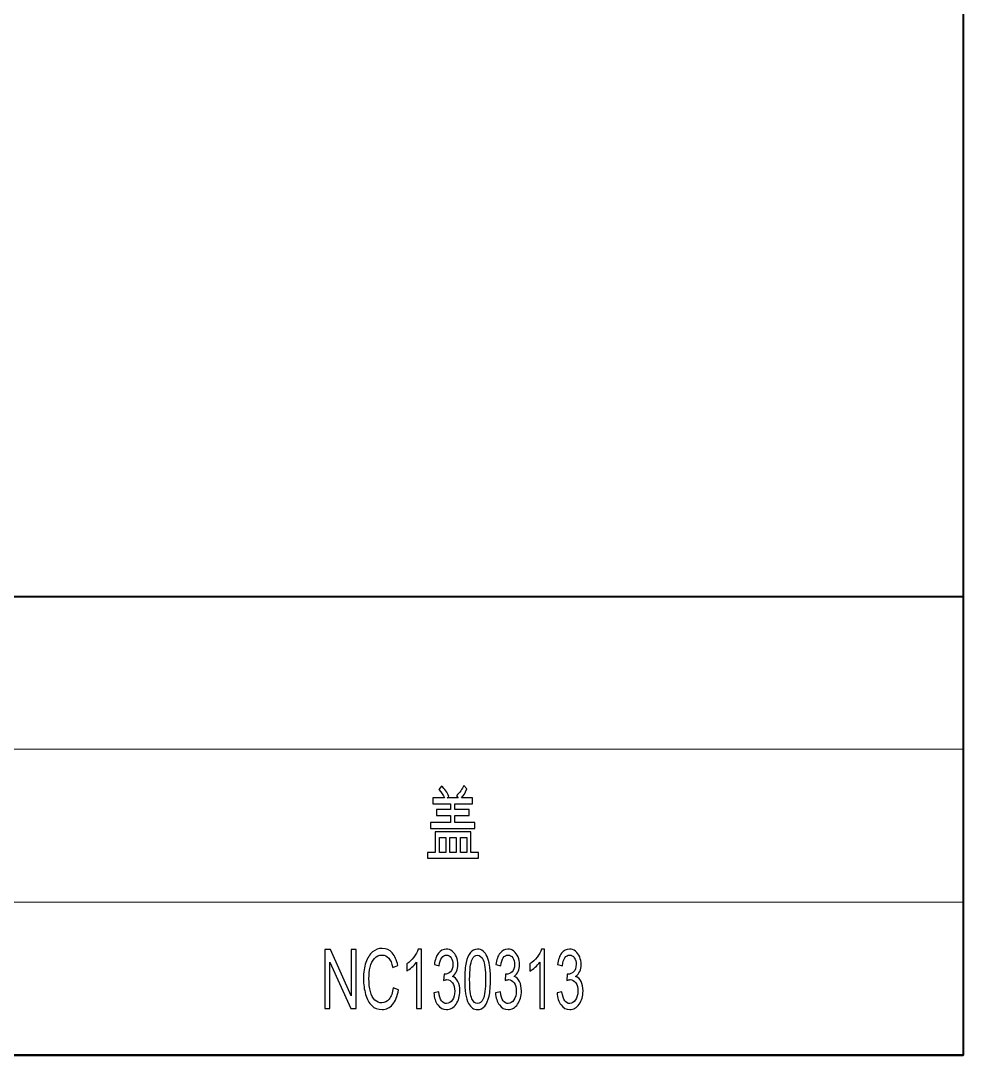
# Model space of a CAD drawing. Header units: millimetres. Extents: x -642 to 642, y -227 to 305.
# Drawn here: x 355.33 to 399.67, y -213.15 to -164.46 of the extents above; entities that cross this region are included whole.
import ezdxf

# ---------------------------------------------------------------- set-up
doc = ezdxf.new("R2010")
doc.units = ezdxf.units.MM
doc.header["$MEASUREMENT"] = 0
doc.layers.add('layer 1', color=7, linetype='Continuous')

msp = doc.modelspace()

# ---------------------------------------------------------------- linework, layer by layer
at = {"layer": 'layer 1', "lineweight": 40}
msp.add_open_spline([(399.6741, 63.8482), (399.6741, 63.8482), (209.6741, 63.8482), (209.6741, 63.8482), (209.6741, 63.8482), (209.6741, -213.1518), (209.6741, -213.1518), (209.6741, -213.1518), (399.6741, -213.1518), (399.6741, -213.1518), (399.6741, -213.1518), (399.6741, 63.8482), (399.6741, 63.8482)], degree=3, knots=[0, 0, 0, 0, 0.25, 0.25, 0.25, 0.5, 0.5, 0.5, 0.75, 0.75, 0.75, 1, 1, 1, 1], dxfattribs=at)
for points in [[(255.6741, -191.5518), (255.6741, -191.5518), (399.6741, -191.5518), (399.6741, -191.5518)], [(399.6741, -191.5518), (399.6741, -191.5518), (399.6741, -213.1518), (399.6741, -213.1518)], [(255.6741, -213.1518), (255.6741, -213.1518), (399.6741, -213.1518), (399.6741, -213.1518)]]:
    msp.add_open_spline(points, degree=3, dxfattribs=at)
at = {"layer": 'layer 1', "lineweight": 9}
for points in [[(255.6741, -198.7518), (255.6741, -198.7518), (399.6741, -198.7518), (399.6741, -198.7518)], [(255.6741, -205.9518), (255.6741, -205.9518), (399.6741, -205.9518), (399.6741, -205.9518)]]:
    msp.add_open_spline(points, degree=3, dxfattribs=at)
at = {"layer": 'layer 1'}
for points, knots in [([(376.7007, -202.4717), (376.7007, -202.4717), (374.6132, -202.4717), (374.6132, -202.4717), (374.6132, -202.4717), (374.6132, -202.1891), (374.6132, -202.1891), (374.6132, -202.1891), (375.5568, -202.1891), (375.5568, -202.1891), (375.5568, -202.1891), (375.5568, -201.8586), (375.5568, -201.8586), (375.5568, -201.8586), (374.8842, -201.8586), (374.8842, -201.8586), (374.8842, -201.8586), (374.8842, -201.5889), (374.8842, -201.5889), (374.8842, -201.5889), (375.5568, -201.5889), (375.5568, -201.5889), (375.5568, -201.5889), (375.5568, -201.3212), (375.5568, -201.3212), (375.5568, -201.3212), (374.7226, -201.3212), (374.7226, -201.3212), (374.7226, -201.3212), (374.7226, -201.0361), (374.7226, -201.0361), (374.7226, -201.0361), (375.2594, -201.0361), (375.2594, -201.0361), (375.216, -200.9148), (375.1304, -200.7859), (375.0023, -200.6491), (375.0023, -200.6491), (375.1321, -200.478), (375.1321, -200.478), (375.2797, -200.6186), (375.3935, -200.782), (375.473, -200.968), (375.473, -200.968), (375.3979, -201.0328), (375.3979, -201.0328), (375.3979, -201.0328), (375.3979, -201.0361), (375.3979, -201.0361), (375.3979, -201.0361), (375.9081, -201.0361), (375.9081, -201.0361), (375.9081, -201.0361), (375.8278, -200.9356), (375.8278, -200.9356), (375.9893, -200.7865), (376.1027, -200.6271), (376.1691, -200.4573), (376.1691, -200.4573), (376.3176, -200.6128), (376.3176, -200.6128), (376.2473, -200.8027), (376.1622, -200.9427), (376.0623, -201.0328), (376.0623, -201.0328), (376.0623, -201.0361), (376.0623, -201.0361), (376.0623, -201.0361), (376.5886, -201.0361), (376.5886, -201.0361), (376.5886, -201.0361), (376.5886, -201.3212), (376.5886, -201.3212), (376.5886, -201.3212), (375.7544, -201.3212), (375.7544, -201.3212), (375.7544, -201.3212), (375.7544, -201.5889), (375.7544, -201.5889), (375.7544, -201.5889), (376.4297, -201.5889), (376.4297, -201.5889), (376.4297, -201.5889), (376.4297, -201.8586), (376.4297, -201.8586), (376.4297, -201.8586), (375.7544, -201.8586), (375.7544, -201.8586), (375.7544, -201.8586), (375.7544, -202.1891), (375.7544, -202.1891), (375.7544, -202.1891), (376.7007, -202.1891), (376.7007, -202.1891), (376.7007, -202.1891), (376.7007, -202.4717), (376.7007, -202.4717)], [0, 0, 0, 0, 0.03125, 0.03125, 0.03125, 0.0625, 0.0625, 0.0625, 0.09375, 0.09375, 0.09375, 0.125, 0.125, 0.125, 0.15625, 0.15625, 0.15625, 0.1875, 0.1875, 0.1875, 0.21875, 0.21875, 0.21875, 0.25, 0.25, 0.25, 0.28125, 0.28125, 0.28125, 0.3125, 0.3125, 0.3125, 0.34375, 0.34375, 0.34375, 0.375, 0.375, 0.375, 0.40625, 0.40625, 0.40625, 0.4375, 0.4375, 0.4375, 0.46875, 0.46875, 0.46875, 0.5, 0.5, 0.5, 0.53125, 0.53125, 0.53125, 0.5625, 0.5625, 0.5625, 0.59375, 0.59375, 0.59375, 0.625, 0.625, 0.625, 0.65625, 0.65625, 0.65625, 0.6875, 0.6875, 0.6875, 0.71875, 0.71875, 0.71875, 0.75, 0.75, 0.75, 0.78125, 0.78125, 0.78125, 0.8125, 0.8125, 0.8125, 0.84375, 0.84375, 0.84375, 0.875, 0.875, 0.875, 0.90625, 0.90625, 0.90625, 0.9375, 0.9375, 0.9375, 0.96875, 0.96875, 0.96875, 1, 1, 1, 1]), ([(376.87, -203.8769), (376.87, -203.8769), (374.4729, -203.8769), (374.4729, -203.8769), (374.4729, -203.8769), (374.4729, -203.6073), (374.4729, -203.6073), (374.4729, -203.6073), (374.832, -203.6073), (374.832, -203.6073), (374.832, -203.6073), (374.832, -202.6389), (374.832, -202.6389), (374.832, -202.6389), (376.5126, -202.6389), (376.5126, -202.6389), (376.5126, -202.6389), (376.5126, -203.6073), (376.5126, -203.6073), (376.5126, -203.6073), (376.87, -203.6073), (376.87, -203.6073), (376.87, -203.6073), (376.87, -203.8769), (376.87, -203.8769)], [0, 0, 0, 0, 0.125, 0.125, 0.125, 0.25, 0.25, 0.25, 0.375, 0.375, 0.375, 0.5, 0.5, 0.5, 0.625, 0.625, 0.625, 0.75, 0.75, 0.75, 0.875, 0.875, 0.875, 1, 1, 1, 1]), ([(375.3357, -203.6073), (375.3357, -203.6073), (375.3357, -202.9086), (375.3357, -202.9086), (375.3357, -202.9086), (375.0305, -202.9086), (375.0305, -202.9086), (375.0305, -202.9086), (375.0305, -203.6073), (375.0305, -203.6073), (375.0305, -203.6073), (375.3357, -203.6073), (375.3357, -203.6073)], [0, 0, 0, 0, 0.25, 0.25, 0.25, 0.5, 0.5, 0.5, 0.75, 0.75, 0.75, 1, 1, 1, 1]), ([(375.823, -203.6073), (375.823, -203.6073), (375.823, -202.9086), (375.823, -202.9086), (375.823, -202.9086), (375.5225, -202.9086), (375.5225, -202.9086), (375.5225, -202.9086), (375.5225, -203.6073), (375.5225, -203.6073), (375.5225, -203.6073), (375.823, -203.6073), (375.823, -203.6073)], [0, 0, 0, 0, 0.25, 0.25, 0.25, 0.5, 0.5, 0.5, 0.75, 0.75, 0.75, 1, 1, 1, 1]), ([(376.3155, -203.6073), (376.3155, -203.6073), (376.3155, -202.9086), (376.3155, -202.9086), (376.3155, -202.9086), (376.0202, -202.9086), (376.0202, -202.9086), (376.0202, -202.9086), (376.0202, -203.6073), (376.0202, -203.6073), (376.0202, -203.6073), (376.3155, -203.6073), (376.3155, -203.6073)], [0, 0, 0, 0, 0.25, 0.25, 0.25, 0.5, 0.5, 0.5, 0.75, 0.75, 0.75, 1, 1, 1, 1]), ([(369.6431, -210.9518), (369.6431, -210.9518), (369.6431, -208.1673), (369.6431, -208.1673), (369.6431, -208.1673), (369.8967, -208.1673), (369.8967, -208.1673), (369.8967, -208.1673), (370.8755, -210.3529), (370.8755, -210.3529), (370.8755, -210.3529), (370.8755, -208.1673), (370.8755, -208.1673), (370.8755, -208.1673), (371.1126, -208.1673), (371.1126, -208.1673), (371.1126, -208.1673), (371.1126, -210.9518), (371.1126, -210.9518), (371.1126, -210.9518), (370.859, -210.9518), (370.859, -210.9518), (370.859, -210.9518), (369.8801, -208.7662), (369.8801, -208.7662), (369.8801, -208.7662), (369.8801, -210.9518), (369.8801, -210.9518), (369.8801, -210.9518), (369.6431, -210.9518), (369.6431, -210.9518)], [0, 0, 0, 0, 0.1, 0.1, 0.1, 0.2, 0.2, 0.2, 0.3, 0.3, 0.3, 0.4, 0.4, 0.4, 0.5, 0.5, 0.5, 0.6, 0.6, 0.6, 0.7, 0.7, 0.7, 0.8, 0.8, 0.8, 0.9, 0.9, 0.9, 1, 1, 1, 1]), ([(372.8561, -209.975), (372.8561, -209.975), (373.1036, -210.0684), (373.1036, -210.0684), (373.052, -210.3711), (372.9591, -210.6012), (372.8249, -210.7599), (372.6907, -210.9187), (372.5265, -210.9985), (372.3324, -210.9985), (372.1318, -210.9985), (371.9685, -210.9375), (371.8426, -210.815), (371.7166, -210.6932), (371.6211, -210.5162), (371.5555, -210.2849), (371.4899, -210.0528), (371.4569, -209.8046), (371.4569, -209.5388), (371.4569, -209.2491), (371.4938, -208.9963), (371.5681, -208.7805), (371.6424, -208.5647), (371.7479, -208.4007), (371.8847, -208.2886), (372.0215, -208.1764), (372.1721, -208.1207), (372.3363, -208.1207), (372.5231, -208.1207), (372.6798, -208.1913), (372.8066, -208.3333), (372.9339, -208.4752), (373.0224, -208.6742), (373.0724, -208.9309), (373.0724, -208.9309), (372.8301, -209.0164), (372.8301, -209.0164), (372.7871, -208.8142), (372.7241, -208.6664), (372.642, -208.5744), (372.5599, -208.4817), (372.4566, -208.4357), (372.332, -208.4357), (372.1891, -208.4357), (372.0692, -208.4869), (371.9733, -208.5893), (371.8773, -208.6917), (371.8095, -208.8298), (371.7709, -209.0022), (371.7318, -209.1752), (371.7123, -209.3535), (371.7123, -209.5369), (371.7123, -209.7735), (371.7353, -209.9802), (371.7813, -210.1565), (371.8274, -210.3335), (371.899, -210.465), (371.9963, -210.5525), (372.0936, -210.64), (372.1987, -210.6835), (372.312, -210.6835), (372.4501, -210.6835), (372.5665, -210.6238), (372.662, -210.5052), (372.7576, -210.386), (372.8222, -210.2097), (372.8561, -209.975)], [0, 0, 0, 0, 0.0454545, 0.0454545, 0.0454545, 0.0909091, 0.0909091, 0.0909091, 0.1363636, 0.1363636, 0.1363636, 0.1818182, 0.1818182, 0.1818182, 0.2272727, 0.2272727, 0.2272727, 0.2727273, 0.2727273, 0.2727273, 0.3181818, 0.3181818, 0.3181818, 0.3636364, 0.3636364, 0.3636364, 0.4090909, 0.4090909, 0.4090909, 0.4545455, 0.4545455, 0.4545455, 0.5, 0.5, 0.5, 0.5454545, 0.5454545, 0.5454545, 0.5909091, 0.5909091, 0.5909091, 0.6363636, 0.6363636, 0.6363636, 0.6818182, 0.6818182, 0.6818182, 0.7272727, 0.7272727, 0.7272727, 0.7727273, 0.7727273, 0.7727273, 0.8181818, 0.8181818, 0.8181818, 0.8636364, 0.8636364, 0.8636364, 0.9090909, 0.9090909, 0.9090909, 0.9545455, 0.9545455, 0.9545455, 1, 1, 1, 1]), ([(374.1776, -210.9518), (374.1776, -210.9518), (373.9482, -210.9518), (373.9482, -210.9518), (373.9482, -210.9518), (373.9482, -208.7727), (373.9482, -208.7727), (373.8931, -208.8518), (373.8206, -208.9302), (373.7312, -209.0086), (373.6417, -209.0871), (373.5609, -209.1461), (373.4897, -209.1849), (373.4897, -209.1849), (373.4897, -208.8544), (373.4897, -208.8544), (373.6178, -208.7649), (373.7298, -208.6561), (373.8258, -208.5277), (373.9218, -208.4), (373.99, -208.2762), (374.0299, -208.1557), (374.0299, -208.1557), (374.1776, -208.1557), (374.1776, -208.1557), (374.1776, -208.1557), (374.1776, -210.9518), (374.1776, -210.9518)], [0, 0, 0, 0, 0.1111111, 0.1111111, 0.1111111, 0.2222222, 0.2222222, 0.2222222, 0.3333333, 0.3333333, 0.3333333, 0.4444444, 0.4444444, 0.4444444, 0.5555556, 0.5555556, 0.5555556, 0.6666667, 0.6666667, 0.6666667, 0.7777778, 0.7777778, 0.7777778, 0.8888889, 0.8888889, 0.8888889, 1, 1, 1, 1]), ([(374.7669, -210.2129), (374.7669, -210.2129), (374.9962, -210.1662), (374.9962, -210.1662), (375.0227, -210.3607), (375.0669, -210.5007), (375.1299, -210.5862), (375.1929, -210.6718), (375.2702, -210.7146), (375.3618, -210.7146), (375.4704, -210.7146), (375.562, -210.6588), (375.6358, -210.5474), (375.7097, -210.4359), (375.7466, -210.2978), (375.7466, -210.1332), (375.7466, -209.9763), (375.7123, -209.8467), (375.6432, -209.7443), (375.5746, -209.6425), (375.4873, -209.5913), (375.3809, -209.5913), (375.3375, -209.5913), (375.2836, -209.6043), (375.219, -209.6296), (375.219, -209.6296), (375.2446, -209.3301), (375.2446, -209.3301), (375.2598, -209.3327), (375.2724, -209.334), (375.2815, -209.334), (375.3796, -209.334), (375.4673, -209.2958), (375.5459, -209.2199), (375.6241, -209.1441), (375.6632, -209.0274), (375.6632, -208.8699), (375.6632, -208.7448), (375.6345, -208.6411), (375.5776, -208.5588), (375.5207, -208.4765), (375.4474, -208.4357), (375.3575, -208.4357), (375.268, -208.4357), (375.1938, -208.4778), (375.1343, -208.5621), (375.0748, -208.6463), (375.0365, -208.7727), (375.0196, -208.9412), (375.0196, -208.9412), (374.7903, -208.879), (374.7903, -208.879), (374.8186, -208.6496), (374.882, -208.4713), (374.9814, -208.3449), (375.0804, -208.2186), (375.2042, -208.1557), (375.3518, -208.1557), (375.4535, -208.1557), (375.5473, -208.1881), (375.6328, -208.2536), (375.7188, -208.3184), (375.7843, -208.4072), (375.8295, -208.5193), (375.8751, -208.6321), (375.8977, -208.7513), (375.8977, -208.8777), (375.8977, -208.9976), (375.876, -209.1065), (375.833, -209.205), (375.7895, -209.3036), (375.7253, -209.382), (375.6406, -209.4403), (375.7509, -209.4779), (375.8364, -209.557), (375.8977, -209.6769), (375.9585, -209.7961), (375.9889, -209.9465), (375.9889, -210.1261), (375.9889, -210.3691), (375.9294, -210.5759), (375.8108, -210.745), (375.6919, -210.9142), (375.5416, -210.9985), (375.3601, -210.9985), (375.1964, -210.9985), (375.0604, -210.9252), (374.9523, -210.7794), (374.8438, -210.6336), (374.7821, -210.4449), (374.7669, -210.2129)], [0, 0, 0, 0, 0.0333333, 0.0333333, 0.0333333, 0.0666667, 0.0666667, 0.0666667, 0.1, 0.1, 0.1, 0.1333333, 0.1333333, 0.1333333, 0.1666667, 0.1666667, 0.1666667, 0.2, 0.2, 0.2, 0.2333333, 0.2333333, 0.2333333, 0.2666667, 0.2666667, 0.2666667, 0.3, 0.3, 0.3, 0.3333333, 0.3333333, 0.3333333, 0.3666667, 0.3666667, 0.3666667, 0.4, 0.4, 0.4, 0.4333333, 0.4333333, 0.4333333, 0.4666667, 0.4666667, 0.4666667, 0.5, 0.5, 0.5, 0.5333333, 0.5333333, 0.5333333, 0.5666667, 0.5666667, 0.5666667, 0.6, 0.6, 0.6, 0.6333333, 0.6333333, 0.6333333, 0.6666667, 0.6666667, 0.6666667, 0.7, 0.7, 0.7, 0.7333333, 0.7333333, 0.7333333, 0.7666667, 0.7666667, 0.7666667, 0.8, 0.8, 0.8, 0.8333333, 0.8333333, 0.8333333, 0.8666667, 0.8666667, 0.8666667, 0.9, 0.9, 0.9, 0.9333333, 0.9333333, 0.9333333, 0.9666667, 0.9666667, 0.9666667, 1, 1, 1, 1]), ([(376.216, -209.5777), (376.216, -209.2491), (376.2386, -208.9834), (376.2837, -208.7824), (376.3294, -208.5809), (376.3967, -208.426), (376.4861, -208.3177), (376.5752, -208.2095), (376.6876, -208.1557), (376.8231, -208.1557), (376.923, -208.1557), (377.0107, -208.1855), (377.0867, -208.2458), (377.1623, -208.3061), (377.2248, -208.3929), (377.2735, -208.5063), (377.3221, -208.6191), (377.3603, -208.7572), (377.3881, -208.9198), (377.4163, -209.0825), (377.4302, -209.3023), (377.4302, -209.5777), (377.4302, -209.9044), (377.4077, -210.1688), (377.3629, -210.3698), (377.3181, -210.5713), (377.2509, -210.7262), (377.1614, -210.8351), (377.0724, -210.944), (376.9595, -210.9985), (376.8231, -210.9985), (376.6438, -210.9985), (376.5026, -210.9032), (376.4001, -210.712), (376.2772, -210.4787), (376.216, -210.1008), (376.216, -209.5777)], [0, 0, 0, 0, 0.0833333, 0.0833333, 0.0833333, 0.1666667, 0.1666667, 0.1666667, 0.25, 0.25, 0.25, 0.3333333, 0.3333333, 0.3333333, 0.4166667, 0.4166667, 0.4166667, 0.5, 0.5, 0.5, 0.5833333, 0.5833333, 0.5833333, 0.6666667, 0.6666667, 0.6666667, 0.75, 0.75, 0.75, 0.8333333, 0.8333333, 0.8333333, 0.9166667, 0.9166667, 0.9166667, 1, 1, 1, 1]), ([(377.6651, -210.2129), (377.6651, -210.2129), (377.8945, -210.1662), (377.8945, -210.1662), (377.9209, -210.3607), (377.9652, -210.5007), (378.0282, -210.5862), (378.0912, -210.6718), (378.1684, -210.7146), (378.2601, -210.7146), (378.3686, -210.7146), (378.4603, -210.6588), (378.5341, -210.5474), (378.608, -210.4359), (378.6449, -210.2978), (378.6449, -210.1332), (378.6449, -209.9763), (378.6106, -209.8467), (378.5415, -209.7443), (378.4729, -209.6425), (378.3856, -209.5913), (378.2792, -209.5913), (378.2358, -209.5913), (378.1819, -209.6043), (378.1173, -209.6296), (378.1173, -209.6296), (378.1428, -209.3301), (378.1428, -209.3301), (378.1581, -209.3327), (378.1707, -209.334), (378.1798, -209.334), (378.2779, -209.334), (378.3656, -209.2958), (378.4442, -209.2199), (378.5224, -209.1441), (378.5615, -209.0274), (378.5615, -208.8699), (378.5615, -208.7448), (378.5328, -208.6411), (378.4759, -208.5588), (378.419, -208.4765), (378.3457, -208.4357), (378.2557, -208.4357), (378.1663, -208.4357), (378.0921, -208.4778), (378.0326, -208.5621), (377.9731, -208.6463), (377.9348, -208.7727), (377.9179, -208.9412), (377.9179, -208.9412), (377.6886, -208.879), (377.6886, -208.879), (377.7169, -208.6496), (377.7802, -208.4713), (377.8797, -208.3449), (377.9787, -208.2186), (378.1024, -208.1557), (378.2501, -208.1557), (378.3518, -208.1557), (378.4456, -208.1881), (378.531, -208.2536), (378.6171, -208.3184), (378.6826, -208.4072), (378.7278, -208.5193), (378.7734, -208.6321), (378.796, -208.7513), (378.796, -208.8777), (378.796, -208.9976), (378.7743, -209.1065), (378.7312, -209.205), (378.6878, -209.3036), (378.6236, -209.382), (378.5389, -209.4403), (378.6492, -209.4779), (378.7347, -209.557), (378.796, -209.6769), (378.8568, -209.7961), (378.8871, -209.9465), (378.8871, -210.1261), (378.8871, -210.3691), (378.8277, -210.5759), (378.7091, -210.745), (378.5901, -210.9142), (378.4399, -210.9985), (378.2584, -210.9985), (378.0947, -210.9985), (377.9587, -210.9252), (377.8506, -210.7794), (377.7421, -210.6336), (377.6803, -210.4449), (377.6651, -210.2129)], [0, 0, 0, 0, 0.0333333, 0.0333333, 0.0333333, 0.0666667, 0.0666667, 0.0666667, 0.1, 0.1, 0.1, 0.1333333, 0.1333333, 0.1333333, 0.1666667, 0.1666667, 0.1666667, 0.2, 0.2, 0.2, 0.2333333, 0.2333333, 0.2333333, 0.2666667, 0.2666667, 0.2666667, 0.3, 0.3, 0.3, 0.3333333, 0.3333333, 0.3333333, 0.3666667, 0.3666667, 0.3666667, 0.4, 0.4, 0.4, 0.4333333, 0.4333333, 0.4333333, 0.4666667, 0.4666667, 0.4666667, 0.5, 0.5, 0.5, 0.5333333, 0.5333333, 0.5333333, 0.5666667, 0.5666667, 0.5666667, 0.6, 0.6, 0.6, 0.6333333, 0.6333333, 0.6333333, 0.6666667, 0.6666667, 0.6666667, 0.7, 0.7, 0.7, 0.7333333, 0.7333333, 0.7333333, 0.7666667, 0.7666667, 0.7666667, 0.8, 0.8, 0.8, 0.8333333, 0.8333333, 0.8333333, 0.8666667, 0.8666667, 0.8666667, 0.9, 0.9, 0.9, 0.9333333, 0.9333333, 0.9333333, 0.9666667, 0.9666667, 0.9666667, 1, 1, 1, 1]), ([(379.9742, -210.9518), (379.9742, -210.9518), (379.7448, -210.9518), (379.7448, -210.9518), (379.7448, -210.9518), (379.7448, -208.7727), (379.7448, -208.7727), (379.6897, -208.8518), (379.6172, -208.9302), (379.5277, -209.0086), (379.4383, -209.0871), (379.3575, -209.1461), (379.2863, -209.1849), (379.2863, -209.1849), (379.2863, -208.8544), (379.2863, -208.8544), (379.4144, -208.7649), (379.5264, -208.6561), (379.6224, -208.5277), (379.7184, -208.4), (379.7866, -208.2762), (379.8265, -208.1557), (379.8265, -208.1557), (379.9742, -208.1557), (379.9742, -208.1557), (379.9742, -208.1557), (379.9742, -210.9518), (379.9742, -210.9518)], [0, 0, 0, 0, 0.1111111, 0.1111111, 0.1111111, 0.2222222, 0.2222222, 0.2222222, 0.3333333, 0.3333333, 0.3333333, 0.4444444, 0.4444444, 0.4444444, 0.5555556, 0.5555556, 0.5555556, 0.6666667, 0.6666667, 0.6666667, 0.7777778, 0.7777778, 0.7777778, 0.8888889, 0.8888889, 0.8888889, 1, 1, 1, 1]), ([(380.5634, -210.2129), (380.5634, -210.2129), (380.7928, -210.1662), (380.7928, -210.1662), (380.8192, -210.3607), (380.8635, -210.5007), (380.9265, -210.5862), (380.9895, -210.6718), (381.0667, -210.7146), (381.1584, -210.7146), (381.2669, -210.7146), (381.3586, -210.6588), (381.4324, -210.5474), (381.5062, -210.4359), (381.5432, -210.2978), (381.5432, -210.1332), (381.5432, -209.9763), (381.5089, -209.8467), (381.4398, -209.7443), (381.3712, -209.6425), (381.2839, -209.5913), (381.1775, -209.5913), (381.1341, -209.5913), (381.0802, -209.6043), (381.0155, -209.6296), (381.0155, -209.6296), (381.0411, -209.3301), (381.0411, -209.3301), (381.0563, -209.3327), (381.0689, -209.334), (381.078, -209.334), (381.1762, -209.334), (381.2639, -209.2958), (381.3425, -209.2199), (381.4207, -209.1441), (381.4597, -209.0274), (381.4597, -208.8699), (381.4597, -208.7448), (381.4311, -208.6411), (381.3742, -208.5588), (381.3173, -208.4765), (381.2439, -208.4357), (381.154, -208.4357), (381.0646, -208.4357), (380.9903, -208.4778), (380.9309, -208.5621), (380.8714, -208.6463), (380.8331, -208.7727), (380.8162, -208.9412), (380.8162, -208.9412), (380.5869, -208.879), (380.5869, -208.879), (380.6151, -208.6496), (380.6785, -208.4713), (380.778, -208.3449), (380.877, -208.2186), (381.0007, -208.1557), (381.1484, -208.1557), (381.25, -208.1557), (381.3438, -208.1881), (381.4293, -208.2536), (381.5154, -208.3184), (381.5809, -208.4072), (381.6261, -208.5193), (381.6717, -208.6321), (381.6942, -208.7513), (381.6942, -208.8777), (381.6942, -208.9976), (381.6725, -209.1065), (381.6295, -209.205), (381.5861, -209.3036), (381.5219, -209.382), (381.4372, -209.4403), (381.5475, -209.4779), (381.633, -209.557), (381.6942, -209.6769), (381.7551, -209.7961), (381.7854, -209.9465), (381.7854, -210.1261), (381.7854, -210.3691), (381.7259, -210.5759), (381.6074, -210.745), (381.4884, -210.9142), (381.3381, -210.9985), (381.1566, -210.9985), (380.993, -210.9985), (380.857, -210.9252), (380.7489, -210.7794), (380.6403, -210.6336), (380.5786, -210.4449), (380.5634, -210.2129)], [0, 0, 0, 0, 0.0333333, 0.0333333, 0.0333333, 0.0666667, 0.0666667, 0.0666667, 0.1, 0.1, 0.1, 0.1333333, 0.1333333, 0.1333333, 0.1666667, 0.1666667, 0.1666667, 0.2, 0.2, 0.2, 0.2333333, 0.2333333, 0.2333333, 0.2666667, 0.2666667, 0.2666667, 0.3, 0.3, 0.3, 0.3333333, 0.3333333, 0.3333333, 0.3666667, 0.3666667, 0.3666667, 0.4, 0.4, 0.4, 0.4333333, 0.4333333, 0.4333333, 0.4666667, 0.4666667, 0.4666667, 0.5, 0.5, 0.5, 0.5333333, 0.5333333, 0.5333333, 0.5666667, 0.5666667, 0.5666667, 0.6, 0.6, 0.6, 0.6333333, 0.6333333, 0.6333333, 0.6666667, 0.6666667, 0.6666667, 0.7, 0.7, 0.7, 0.7333333, 0.7333333, 0.7333333, 0.7666667, 0.7666667, 0.7666667, 0.8, 0.8, 0.8, 0.8333333, 0.8333333, 0.8333333, 0.8666667, 0.8666667, 0.8666667, 0.9, 0.9, 0.9, 0.9333333, 0.9333333, 0.9333333, 0.9666667, 0.9666667, 0.9666667, 1, 1, 1, 1]), ([(376.4505, -209.579), (376.4505, -210.0373), (376.4861, -210.3419), (376.5578, -210.4923), (376.6295, -210.6433), (376.718, -210.7185), (376.8231, -210.7185), (376.9282, -210.7185), (377.0168, -210.6426), (377.0885, -210.4916), (377.1601, -210.3399), (377.1957, -210.036), (377.1957, -209.579), (377.1957, -209.1208), (377.1601, -208.8161), (377.0885, -208.6658), (377.0172, -208.5148), (376.9278, -208.4396), (376.8205, -208.4396), (376.7154, -208.4396), (376.6312, -208.5063), (376.5682, -208.6392), (376.4896, -208.8084), (376.4505, -209.1221), (376.4505, -209.579)], [0, 0, 0, 0, 0.125, 0.125, 0.125, 0.25, 0.25, 0.25, 0.375, 0.375, 0.375, 0.5, 0.5, 0.5, 0.625, 0.625, 0.625, 0.75, 0.75, 0.75, 0.875, 0.875, 0.875, 1, 1, 1, 1])]:
    msp.add_open_spline(points, degree=3, knots=knots, dxfattribs=at)

doc.saveas('drawing.dxf')
